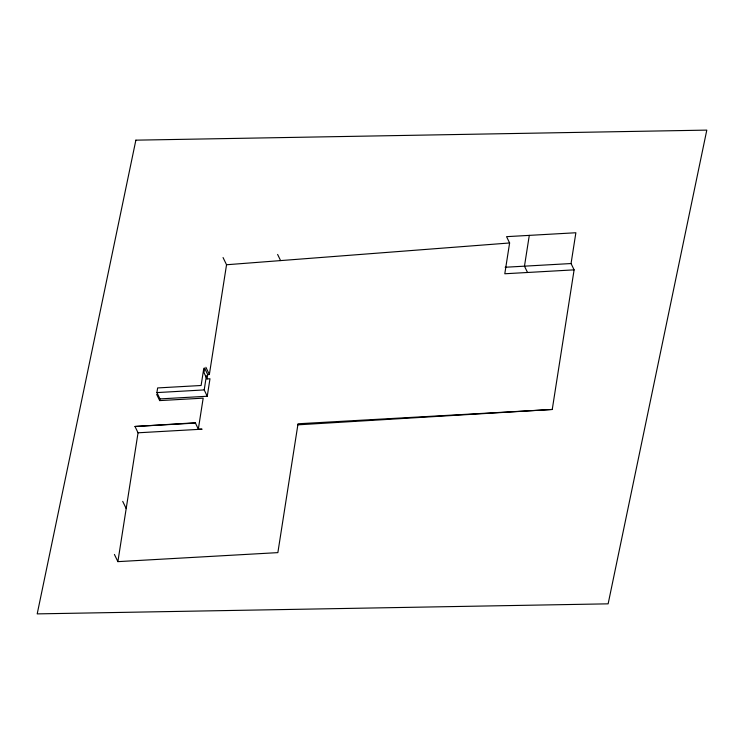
<?xml version="1.0" encoding="UTF-8"?>
<svg xmlns="http://www.w3.org/2000/svg" width="744" height="744" viewBox="0 0 744 744"><rect width="100%" height="100%" fill="white"/><g stroke="black" fill="none" stroke-linecap="round" stroke-linejoin="round"><path stroke-width="1.12" d="M134.999 426.479L195.281 422.778L198.332 429.093L202.089 429.186L138.049 432.794L134.999 426.479L195.607 423.066M574.108 269.858L504.795 273.764L509.612 242.972L506.562 236.657L575.875 232.751L571.057 263.543L574.108 269.858L552.253 409.46L298.028 423.782L277.865 552.625L117.887 561.636L138.049 432.794M156.9 392.59L157.626 387.94L201.113 385.494L203.8 368.308L204.637 368.252L207.697 374.576L207.009 378.928L209.985 378.761L207.251 396.245L159.951 398.905L156.9 392.59L204.2 389.921L207.251 396.245M198.332 429.093L203.177 398.152L159.681 400.598L159.951 398.905M204.637 368.252L203.958 372.614L207.009 378.928M204.2 389.921L206.423 375.72M207.697 374.576L209.362 374.483L226.539 264.752L223.051 257.545M529.291 235.374L524.474 266.166L527.524 272.481M226.539 264.752L509.612 242.972M297.86 424.833L552.253 409.46M505.148 267.254L571.057 263.543M277.614 254.429L280.6 260.595M205.883 367.285L209.362 374.483M156.686 394.394L159.681 400.598M122.713 501.372L126.192 508.561M114.409 554.447L117.887 561.636M135.864 140.16L37.2 613.884L608.136 603.84L706.8 130.116L135.864 140.16"/></g></svg>
